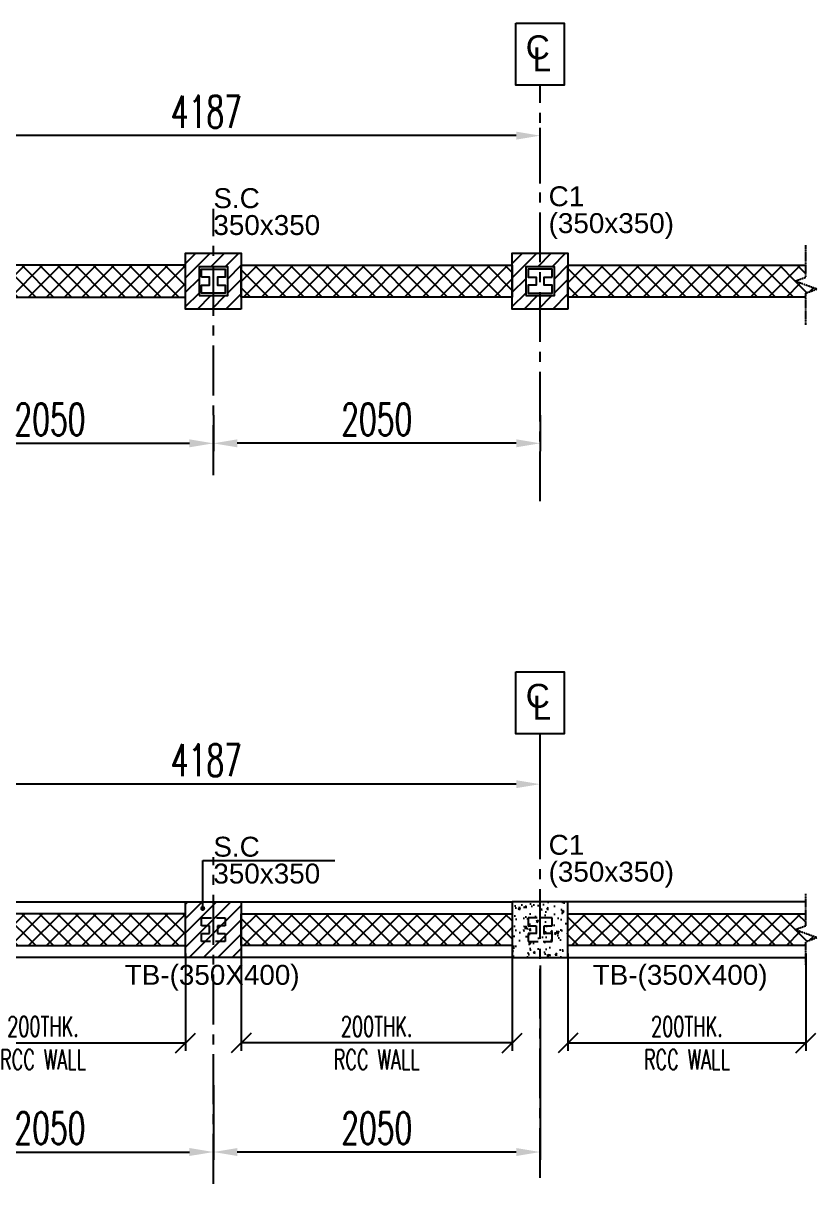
# Model space of a CAD drawing. Header units: millimetres. Extents: x 10240532 to 10287860, y -6299828 to -6258144.
# Drawn here: x 10270555 to 10275533, y -6288514 to -6281232 of the extents above; entities that cross this region are included whole.
import ezdxf
from ezdxf.enums import TextEntityAlignment as Align

# ---------------------------------------------------------------- set-up
doc = ezdxf.new("R2010")
doc.units = ezdxf.units.MM
doc.header["$LTSCALE"] = 5
doc.header["$PDMODE"] = 35
doc.header["$PDSIZE"] = 1250
doc.linetypes.add('CENTER', pattern=[2, 1.25, -0.25, 0.25, -0.25])
doc.linetypes.add('DASHED', pattern=[0.75, 0.5, -0.25])
for name, color, linetype in [('BEAM MKD.', 181, 'Continuous'), ('CENLINE', 8, 'CENTER'), ('CL. MKD.', 2, 'Continuous'), ('col', 1, 'Continuous'), ('COL. MKD.', 91, 'Continuous'), ('COL. SIZE', 43, 'Continuous'), ('DIM', 191, 'Continuous'), ('R.C.C.WALL', 6, 'Continuous'), ('REIN MKD.', 7, 'Continuous'), ('STIRRUP', 253, 'Continuous')]:
    doc.layers.add(name, color=color, linetype=linetype)
doc.layers.add('GRID DIM', color=4, linetype='Continuous', lineweight=20)
doc.styles.add('D50', font='romans.shx', dxfattribs={"width": 0.65, "height": 125})
doc.styles.add('GR DIM', font='romans.shx', dxfattribs={"width": 0.65, "height": 200})
doc.styles.add('RAJU', font='swissel.ttf', dxfattribs={"height": 200})
doc.dimstyles.new('D50', dxfattribs={"dimtxt": 125, "dimasz": 125, "dimexe": 50, "dimexo": 50, "dimgap": 50, "dimtad": 1, "dimdec": 0, "dimdsep": 46, "dimtxsty": 'D50', "dimcen": 0.09, "dimclrd": 2, "dimclre": 2, "dimclrt": 7, "dimadec": 0, "dimazin": 0, "dimtfac": 1, "dimtdec": 0, "dimtmove": 0, "dimatfit": 3, "dimldrblk": 'OBLIQUE', "dimfxl": 1, "dimtolj": 1, "dimtzin": 0, "dimarcsym": 0})

# ---------------------------------------------------------------- blocks, each defined once
blk = doc.blocks.new('*D8704')
at = {"layer": 'DEFPOINTS', "color": 0}
for p in [(10269610, -6286007), (10269610, -6286358), (10273797, -6286358)]:
    blk.add_point(p, dxfattribs=at)
at = {"layer": 'GRID DIM', "color": 2, "linetype": 'Continuous', "lineweight": -2}
for p, q in [((10269610, -6286308), (10269610, -6285957)), ((10273647, -6286007), (10269760, -6286007))]:
    blk.add_line(p, q, dxfattribs=at)
at = {"layer": 'GRID DIM', "color": 2, "lineweight": -2}
blk.add_line((10273797, -6286308), (10273797, -6285957), dxfattribs=at)
at = {"layer": 'GRID DIM', "color": 2}
for points in [[(10269760, -6285982), (10269760, -6286032), (10269610, -6286007)], [(10273647, -6286032), (10273647, -6285982), (10273797, -6286007)]]:
    blk.add_solid(points, dxfattribs=at)
at = {"layer": 'GRID DIM', "color": 7, "lineweight": -2, "insert": (10271703.5, -6285857), "char_height": 200, "attachment_point": 5, "style": 'GR DIM'}
blk.add_mtext('\\A1;4187', dxfattribs=at)
blk = doc.blocks.new('_Oblique')
at = {"color": 0, "linetype": 'ByBlock', "lineweight": -2}
blk.add_line((-0.5, -0.5), (0.5, 0.5), dxfattribs=at)
blk = doc.blocks.new('OBLIQUE')
blk = doc.blocks.new('*D8727')
at = {"layer": 'DEFPOINTS', "color": 0}
for p in [(10273797, -6287094.9), (10271747.5, -6287844.9), (10271747.5, -6288315.1)]:
    blk.add_point(p, dxfattribs=at)
at = {"layer": 'GRID DIM', "color": 2, "lineweight": -2}
blk.add_line((10273797, -6287144.9), (10273797, -6288365.1), dxfattribs=at)
at = {"layer": 'GRID DIM', "color": 2, "linetype": 'Continuous', "lineweight": -2}
for p, q in [((10271747.5, -6287894.9), (10271747.5, -6288365.1)), ((10273647, -6288315.1), (10271897.5, -6288315.1))]:
    blk.add_line(p, q, dxfattribs=at)
at = {"layer": 'GRID DIM', "color": 2}
for points in [[(10271897.5, -6288290.1), (10271897.5, -6288340.1), (10271747.5, -6288315.1)], [(10273647, -6288340.1), (10273647, -6288290.1), (10273797, -6288315.1)]]:
    blk.add_solid(points, dxfattribs=at)
at = {"layer": 'GRID DIM', "color": 7, "lineweight": -2, "insert": (10272772.2, -6288165.1), "char_height": 200, "attachment_point": 5, "style": 'GR DIM'}
blk.add_mtext('\\A1;2050', dxfattribs=at)
blk = doc.blocks.new('*D8728')
at = {"layer": 'col', "color": 2, "linetype": 'Continuous', "lineweight": -2}
for p, q in [((10271922.5, -6287069.9), (10271922.5, -6287680.9)), ((10273622, -6287630.9), (10271922.5, -6287630.9))]:
    blk.add_line(p, q, dxfattribs=at)
at = {"layer": 'col', "color": 2, "lineweight": -2}
blk.add_line((10273622, -6287069.9), (10273622, -6287680.9), dxfattribs=at)
at = {"layer": 'DEFPOINTS', "color": 0}
for p in [(10271922.5, -6287019.9), (10273622, -6287019.9), (10271922.5, -6287630.9)]:
    blk.add_point(p, dxfattribs=at)
at = {"layer": 'col', "color": 2, "linetype": 'ByBlock', "lineweight": -2, "xscale": 125, "yscale": 125, "zscale": 125, "rotation": 180}
blk.add_blockref('_Oblique', (10271922.5, -6287630.9), dxfattribs=at)
at = {"layer": 'col', "color": 2, "linetype": 'ByBlock', "lineweight": -2, "xscale": 125, "yscale": 125, "zscale": 125}
blk.add_blockref('_Oblique', (10273622, -6287630.9), dxfattribs=at)
at = {"layer": 'col', "color": 7, "insert": (10272772, -6287630.9), "char_height": 125, "attachment_point": 5, "style": 'D50'}
blk.add_mtext('\\A1;200THK. \\PRCC WALL', dxfattribs=at)
blk = doc.blocks.new('*D8729')
at = {"layer": 'col', "color": 2, "lineweight": -2}
blk.add_line((10269872.5, -6287069.9), (10269872.5, -6287680.9), dxfattribs=at)
at = {"layer": 'col', "color": 2, "linetype": 'Continuous', "lineweight": -2}
for p, q in [((10271572.5, -6287069.9), (10271572.5, -6287680.9)), ((10269872.5, -6287630.9), (10271572.5, -6287630.9))]:
    blk.add_line(p, q, dxfattribs=at)
at = {"layer": 'DEFPOINTS', "color": 0}
for p in [(10269872.5, -6287019.9), (10271572.5, -6287019.9), (10271572.5, -6287630.9)]:
    blk.add_point(p, dxfattribs=at)
at = {"layer": 'col', "color": 2, "linetype": 'ByBlock', "lineweight": -2, "xscale": 125, "yscale": 125, "zscale": 125, "rotation": 180}
blk.add_blockref('_Oblique', (10269872.5, -6287630.9), dxfattribs=at)
at = {"layer": 'col', "color": 2, "linetype": 'ByBlock', "lineweight": -2, "xscale": 125, "yscale": 125, "zscale": 125}
blk.add_blockref('_Oblique', (10271572.5, -6287630.9), dxfattribs=at)
at = {"layer": 'col', "color": 7, "insert": (10270678.7, -6287630.9), "char_height": 125, "attachment_point": 5, "style": 'D50'}
blk.add_mtext('\\A1;200THK. \\PRCC WALL', dxfattribs=at)
blk = doc.blocks.new('*D8730')
at = {"layer": 'DEFPOINTS', "color": 0}
for p in [(10269697.5, -6286994.9), (10271747.5, -6287844.9), (10271747.5, -6288315.1)]:
    blk.add_point(p, dxfattribs=at)
at = {"layer": 'GRID DIM', "color": 2, "lineweight": -2}
blk.add_line((10269697.5, -6287044.9), (10269697.5, -6288365.1), dxfattribs=at)
at = {"layer": 'GRID DIM', "color": 2, "linetype": 'Continuous', "lineweight": -2}
for p, q in [((10271747.5, -6287894.9), (10271747.5, -6288365.1)), ((10269847.5, -6288315.1), (10271597.5, -6288315.1))]:
    blk.add_line(p, q, dxfattribs=at)
at = {"layer": 'GRID DIM', "color": 2}
for points in [[(10269847.5, -6288290.1), (10269847.5, -6288340.1), (10269697.5, -6288315.1)], [(10271597.5, -6288340.1), (10271597.5, -6288290.1), (10271747.5, -6288315.1)]]:
    blk.add_solid(points, dxfattribs=at)
at = {"layer": 'GRID DIM', "color": 7, "lineweight": -2, "insert": (10270722.5, -6288165.1), "char_height": 200, "attachment_point": 5, "style": 'GR DIM'}
blk.add_mtext('\\A1;2050', dxfattribs=at)
blk = doc.blocks.new('*D8732')
at = {"layer": 'col', "color": 2, "lineweight": -2}
blk.add_line((10273972, -6287069.9), (10273972, -6287680.9), dxfattribs=at)
at = {"layer": 'col', "color": 2, "linetype": 'Continuous', "lineweight": -2}
for p, q in [((10275463.9, -6287069.9), (10275463.9, -6287680.9)), ((10273972, -6287630.9), (10275463.9, -6287630.9))]:
    blk.add_line(p, q, dxfattribs=at)
at = {"layer": 'DEFPOINTS', "color": 0}
for p in [(10273972, -6287019.9), (10275463.9, -6287019.9), (10275463.9, -6287630.9)]:
    blk.add_point(p, dxfattribs=at)
at = {"layer": 'col', "color": 2, "linetype": 'ByBlock', "lineweight": -2, "xscale": 125, "yscale": 125, "zscale": 125, "rotation": 180}
blk.add_blockref('_Oblique', (10273972, -6287630.9), dxfattribs=at)
at = {"layer": 'col', "color": 2, "linetype": 'ByBlock', "lineweight": -2, "xscale": 125, "yscale": 125, "zscale": 125}
blk.add_blockref('_Oblique', (10275463.9, -6287630.9), dxfattribs=at)
at = {"layer": 'col', "color": 7, "insert": (10274717.9, -6287630.9), "char_height": 125, "attachment_point": 5, "style": 'D50'}
blk.add_mtext('\\A1;200THK. \\PRCC WALL', dxfattribs=at)
blk = doc.blocks.new('*D8736')
at = {"layer": 'DEFPOINTS', "color": 0}
for p in [(10269610, -6281937.9), (10269610, -6282288.9), (10273797, -6282288.9)]:
    blk.add_point(p, dxfattribs=at)
at = {"layer": 'GRID DIM', "color": 2, "linetype": 'Continuous', "lineweight": -2}
for p, q in [((10269610, -6282238.9), (10269610, -6281887.9)), ((10273647, -6281937.9), (10269760, -6281937.9))]:
    blk.add_line(p, q, dxfattribs=at)
at = {"layer": 'GRID DIM', "color": 2, "lineweight": -2}
blk.add_line((10273797, -6282238.9), (10273797, -6281887.9), dxfattribs=at)
at = {"layer": 'GRID DIM', "color": 2}
for points in [[(10269760, -6281912.9), (10269760, -6281962.9), (10269610, -6281937.9)], [(10273647, -6281962.9), (10273647, -6281912.9), (10273797, -6281937.9)]]:
    blk.add_solid(points, dxfattribs=at)
at = {"layer": 'GRID DIM', "color": 7, "lineweight": -2, "insert": (10271703.5, -6281787.9), "char_height": 200, "attachment_point": 5, "style": 'GR DIM'}
blk.add_mtext('\\A1;4187', dxfattribs=at)
blk = doc.blocks.new('*D8749')
at = {"layer": 'DEFPOINTS', "color": 0}
for p in [(10271747.5, -6283641.4), (10273797, -6283641.4), (10271747.5, -6283868.3)]:
    blk.add_point(p, dxfattribs=at)
at = {"layer": 'GRID DIM', "color": 2, "linetype": 'Continuous', "lineweight": -2}
for p, q in [((10271747.5, -6283691.4), (10271747.5, -6283918.3)), ((10273647, -6283868.3), (10271897.5, -6283868.3))]:
    blk.add_line(p, q, dxfattribs=at)
at = {"layer": 'GRID DIM', "color": 2, "lineweight": -2}
blk.add_line((10273797, -6283691.4), (10273797, -6283918.3), dxfattribs=at)
at = {"layer": 'GRID DIM', "color": 2}
for points in [[(10271897.5, -6283843.3), (10271897.5, -6283893.3), (10271747.5, -6283868.3)], [(10273647, -6283893.3), (10273647, -6283843.3), (10273797, -6283868.3)]]:
    blk.add_solid(points, dxfattribs=at)
at = {"layer": 'GRID DIM', "color": 7, "lineweight": -2, "insert": (10272772.2, -6283718.3), "char_height": 200, "attachment_point": 5, "style": 'GR DIM'}
blk.add_mtext('\\A1;2050', dxfattribs=at)
blk = doc.blocks.new('*D8750')
at = {"layer": 'DEFPOINTS', "color": 0}
for p in [(10269697.5, -6282925.7), (10271747.5, -6283641.4), (10271747.5, -6283868.3)]:
    blk.add_point(p, dxfattribs=at)
at = {"layer": 'GRID DIM', "color": 2, "lineweight": -2}
blk.add_line((10269697.5, -6282975.7), (10269697.5, -6283918.3), dxfattribs=at)
at = {"layer": 'GRID DIM', "color": 2, "linetype": 'Continuous', "lineweight": -2}
for p, q in [((10271747.5, -6283691.4), (10271747.5, -6283918.3)), ((10269847.5, -6283868.3), (10271597.5, -6283868.3))]:
    blk.add_line(p, q, dxfattribs=at)
at = {"layer": 'GRID DIM', "color": 2}
for points in [[(10269847.5, -6283843.3), (10269847.5, -6283893.3), (10269697.5, -6283868.3)], [(10271597.5, -6283893.3), (10271597.5, -6283843.3), (10271747.5, -6283868.3)]]:
    blk.add_solid(points, dxfattribs=at)
at = {"layer": 'GRID DIM', "color": 7, "lineweight": -2, "insert": (10270722.5, -6283718.3), "char_height": 200, "attachment_point": 5, "style": 'GR DIM'}
blk.add_mtext('\\A1;2050', dxfattribs=at)

msp = doc.modelspace()

# ---------------------------------------------------------------- hatches: boundary and pattern name
at = {"layer": 'R.C.C.WALL'}
h = msp.add_hatch(dxfattribs=at)
h.set_pattern_fill('ANSI37', color=8, scale=25)
h.set_pattern_definition([(45, (270141.475, -269468.59), (-56.12660076, 56.12660076), []), (135, (270141.475, -269468.59), (-56.12660076, -56.12660076), [])])
h.paths.add_polyline_path([(10269872.5, -6282950.7), (10271572.5, -6282950.7), (10271572.5, -6282750.7), (10269872.5, -6282750.7)])
h = msp.add_hatch(dxfattribs=at)
h.set_pattern_fill('ANSI37', color=8, scale=25, angle=180)
h.set_pattern_definition([(45, (270141.975, -269468.59), (-56.12660076, 56.12660076), []), (135, (270141.975, -269468.59), (-56.12660076, -56.12660076), [])])
h.paths.add_polyline_path([(10273622, -6282950.7), (10271922.5, -6282950.7), (10271922.5, -6282750.7), (10273622, -6282750.7)])
h = msp.add_hatch(dxfattribs=at)
h.set_pattern_fill('ANSI37', color=8, scale=25, angle=180)
h.set_pattern_definition([(45, (276465.975, -269468.59), (-56.12660076, 56.12660076), []), (135, (276465.975, -269468.59), (-56.12660076, -56.12660076), [])])
h.paths.add_polyline_path([(10275463.9, -6282950.7), (10273972, -6282950.7), (10273972, -6282750.7), (10275463.9, -6282750.7), (10275463.9, -6282825.7), (10275395.2, -6282850.7), (10275532.6, -6282900.7), (10275463.9, -6282925.7)])
h = msp.add_hatch(dxfattribs=at)
h.set_pattern_fill('ANSI37', color=8, scale=25)
h.set_pattern_definition([(45, (270141.475, -273537.75), (-56.12660076, 56.12660076), []), (135, (270141.475, -273537.75), (-56.12660076, -56.12660076), [])])
h.paths.add_polyline_path([(10269872.5, -6287019.9), (10271572.5, -6287019.9), (10271572.5, -6286819.9), (10269872.5, -6286819.9)])
h = msp.add_hatch(dxfattribs=at)
h.set_pattern_fill('ANSI37', color=8, scale=25, angle=180)
h.set_pattern_definition([(45, (270141.975, -273537.75), (-56.12660076, 56.12660076), []), (135, (270141.975, -273537.75), (-56.12660076, -56.12660076), [])])
h.paths.add_polyline_path([(10273622, -6287019.9), (10271922.5, -6287019.9), (10271922.5, -6286819.9), (10273622, -6286819.9)])
h = msp.add_hatch(dxfattribs=at)
h.set_pattern_fill('ANSI37', color=8, scale=25, angle=180)
h.set_pattern_definition([(45, (276465.975, -273537.75), (-56.12660076, 56.12660076), []), (135, (276465.975, -273537.75), (-56.12660076, -56.12660076), [])])
h.paths.add_polyline_path([(10275463.9, -6287019.9), (10273972, -6287019.9), (10273972, -6286819.9), (10275463.9, -6286819.9), (10275463.9, -6286894.9), (10275395.2, -6286919.9), (10275532.6, -6286969.9), (10275463.9, -6286994.9)])
at = {"layer": 'STIRRUP'}
h = msp.add_hatch(dxfattribs=at)
h.set_pattern_fill('ANSI31', color=9, scale=20)
h.set_pattern_definition([(45, (266033.73, -313751.284), (-44.9012806, 44.9012806), [])])
h.paths.add_polyline_path([(10271922.5, -6282675.7), (10271572.5, -6282675.7), (10271572.5, -6283025.7), (10271922.5, -6283025.7)])
h.paths.add_polyline_path([(10271657.5, -6282940.7), (10271657.5, -6282760.7), (10271837.5, -6282760.7), (10271837.5, -6282940.7)], flags=16)
h = msp.add_hatch(dxfattribs=at)
h.set_pattern_fill('ANSI31', color=9, scale=20)
h.set_pattern_definition([(45, (268083.23, -313751.284), (-44.9012806, 44.9012806), [])])
h.paths.add_polyline_path([(10273972, -6282675.7), (10273622, -6282675.7), (10273622, -6283025.7), (10273972, -6283025.7)])
h.paths.add_polyline_path([(10273707, -6282940.7), (10273707, -6282760.7), (10273887, -6282760.7), (10273887, -6282940.7)], flags=16)
h = msp.add_hatch(dxfattribs=at)
h.set_pattern_fill('ANSI31', color=9, scale=20, angle=180)
h.set_pattern_definition([(45, (259084.2, -318163.68), (-44.9012806, 44.9012806), [])])
h.paths.add_polyline_path([(10271922.5, -6287094.9), (10271572.5, -6287094.9), (10271572.5, -6286744.9), (10271922.5, -6286744.9)])
h = msp.add_hatch(dxfattribs=at)
h.set_pattern_fill('AR-CONC', color=9, scale=0.75)
h.set_pattern_definition([(50, (287037.99, -278705.28), (136.6385017, -11.9543142), [14.2875, -157.1625]), (355, (287037.99, -278705.28), (-26.432566, 143.292634), [11.43, -125.7304381]), (100.4514447, (287049.37, -278706.28), (110.2059353, 131.338314), [12.1425066, -133.5676835]), (46.1842, (287037.99, -278667.18), (203.3092807, -31.531746), [21.43125, -235.74375]), (96.6355576, (287054.93, -278669.8), (178.0531005, 185.5695934), [18.2137674, -200.351706]), (351.1841512, (287037.99, -278667.18), (178.0531005, 185.5695934), [17.1449753, -188.594799]), (21, (287057.04, -278676.71), (113.7107935, -76.6988986), [14.2875, -157.1625]), (326, (287057.04, -278676.7), (46.3515213, 138.1409746), [11.43, -125.73]), (71.451445, (287066.51, -278683.1), (160.0623145, 61.4420767), [12.1425066, -133.5674532]), (37.5, (287037.987, -278705.28), (2.31645244, 63.41627915), [0, -124.206, 0, -127.635, 0, -126.20625]), (7.5, (287037.99, -278705.28), (50.1147469, 75.1354311), [0, -72.771, 0, -121.3485, 0, -48.10125]), (327.5, (286995.505, -278705.28), (101.69294638, -4.296558), [0, -47.625, 0, -148.59, 0, -197.1675]), (317.5, (286976.455, -278705.28), (111.09688604, 19.0698683), [0, -61.9125, 0, -98.679, 0, -140.0175])])
h.paths.add_polyline_path([(10273622, -6287094.9), (10273972, -6287094.9), (10273972, -6286744.9), (10273622, -6286744.9)])

# ---------------------------------------------------------------- linework, layer by layer
at = {"layer": 'CENLINE', "lineweight": -2, "ltscale": 50}
for p, q in [((10273797, -6284232.2), (10273797, -6281621.4)), ((10271747.5, -6284067.6), (10271747.5, -6282396.4)), ((10273797, -6288477.6), (10273797, -6285690.5)), ((10271747.5, -6288514.4), (10271747.5, -6286465.6))]:
    msp.add_line(p, q, dxfattribs=at)
at = {"layer": 'CL. MKD.'}
for points in [[(10273645.2, -6281232.4), (10273948.7, -6281232.4), (10273948.7, -6281621.4), (10273645.2, -6281621.4)], [(10273645.2, -6285301.5), (10273948.7, -6285301.5), (10273948.7, -6285690.5), (10273645.2, -6285690.5)]]:
    msp.add_lwpolyline(points, close=True, dxfattribs=at)
at = {"layer": 'col'}
msp.add_line((10271922.5, -6283025.7), (10271572.5, -6283025.7), dxfattribs=at)
at = {"layer": 'col', "elevation": 0}
for points in [[(10271922.5, -6283025.7), (10271572.5, -6283025.7), (10271572.5, -6282675.7), (10271922.5, -6282675.7)], [(10271657.5, -6282940.7), (10271837.5, -6282940.7), (10271837.5, -6282760.7), (10271657.5, -6282760.7)], [(10271922.5, -6287094.9), (10271572.5, -6287094.9), (10271572.5, -6286744.9), (10271922.5, -6286744.9)]]:
    msp.add_lwpolyline(points, close=True, dxfattribs=at)
at = {"layer": 'col'}
for points in [[(10273972, -6283025.7), (10273622, -6283025.7), (10273622, -6282675.7), (10273972, -6282675.7)], [(10273707, -6282940.7), (10273887, -6282940.7), (10273887, -6282760.7), (10273707, -6282760.7)], [(10273622, -6287094.9), (10273972, -6287094.9), (10273972, -6286744.9), (10273622, -6286744.9)]]:
    msp.add_lwpolyline(points, close=True, dxfattribs=at)
at = {"layer": 'col', "color": 4, "linetype": 'Continuous', "ltscale": 25, "elevation": 0}
msp.add_lwpolyline([(10271672.5, -6282825.7), (10271672.5, -6282775.7), (10271822.5, -6282775.7), (10271822.5, -6282825.7), (10271772.5, -6282825.7), (10271772.5, -6282875.7), (10271822.5, -6282875.7), (10271822.5, -6282925.7), (10271672.5, -6282925.7), (10271672.5, -6282875.7), (10271722.5, -6282875.7), (10271722.5, -6282825.7), (10271672.5, -6282825.7)], dxfattribs=at)
at = {"layer": 'col', "color": 4, "linetype": 'Continuous', "ltscale": 25}
msp.add_lwpolyline([(10273872, -6282825.7), (10273872, -6282775.7), (10273722, -6282775.7), (10273722, -6282825.7), (10273772, -6282825.7), (10273772, -6282875.7), (10273722, -6282875.7), (10273722, -6282925.7), (10273872, -6282925.7), (10273872, -6282875.7), (10273822, -6282875.7), (10273822, -6282825.7), (10273872, -6282825.7)], dxfattribs=at)
at = {"layer": 'col', "color": 4, "linetype": 'DASHED', "ltscale": 25, "elevation": 0}
msp.add_lwpolyline([(10271672.5, -6286894.9), (10271672.5, -6286844.9), (10271822.5, -6286844.9), (10271822.5, -6286894.9), (10271772.5, -6286894.9), (10271772.5, -6286944.9), (10271822.5, -6286944.9), (10271822.5, -6286994.9), (10271672.5, -6286994.9), (10271672.5, -6286944.9), (10271722.5, -6286944.9), (10271722.5, -6286894.9), (10271672.5, -6286894.9)], dxfattribs=at)
at = {"layer": 'col', "color": 4, "linetype": 'DASHED', "ltscale": 25}
msp.add_lwpolyline([(10273872, -6286894.9), (10273872, -6286844.9), (10273722, -6286844.9), (10273722, -6286894.9), (10273772, -6286894.9), (10273772, -6286944.9), (10273722, -6286944.9), (10273722, -6286994.9), (10273872, -6286994.9), (10273872, -6286944.9), (10273822, -6286944.9), (10273822, -6286894.9), (10273872, -6286894.9)], dxfattribs=at)
at = {"layer": 'DIM', "color": 8, "linetype": 'DASHED', "ltscale": 0.32}
for points in [[(10275463.9, -6283125.7), (10275463.9, -6282925.7), (10275532.6, -6282900.7), (10275395.2, -6282850.7), (10275463.9, -6282825.7), (10275463.9, -6282625.7)], [(10275463.9, -6287144.9), (10275463.9, -6286994.9), (10275532.6, -6286969.9), (10275395.2, -6286919.9), (10275463.9, -6286894.9), (10275463.9, -6286694.9)]]:
    msp.add_lwpolyline(points, dxfattribs=at)
at = {"layer": 'R.C.C.WALL', "color": 6, "elevation": 0}
for points in [[(10269872.5, -6282750.7), (10269872.5, -6282950.7), (10271572.5, -6282950.7), (10271572.5, -6282750.7)], [(10273622, -6282750.7), (10273622, -6282950.7), (10271922.5, -6282950.7), (10271922.5, -6282750.7)], [(10269872.5, -6286819.9), (10269872.5, -6287019.9), (10271572.5, -6287019.9), (10271572.5, -6286819.9)], [(10273622, -6286819.9), (10273622, -6287019.9), (10271922.5, -6287019.9), (10271922.5, -6286819.9)]]:
    msp.add_lwpolyline(points, close=True, dxfattribs=at)
at = {"layer": 'R.C.C.WALL', "color": 6}
for points in [[(10275463.9, -6282950.7), (10273972, -6282950.7), (10273972, -6282750.7), (10275463.9, -6282750.7)], [(10275463.9, -6287019.9), (10273972, -6287019.9), (10273972, -6286819.9), (10275463.9, -6286819.9)]]:
    msp.add_lwpolyline(points, dxfattribs=at)
at = {"layer": 'REIN MKD.', "color": 3, "elevation": 0}
for points in [[(10269872.5, -6286744.9), (10273622, -6286744.9), (10273622, -6286744.9)], [(10273622, -6287094.9), (10269872.5, -6287094.9)]]:
    msp.add_lwpolyline(points, dxfattribs=at)
at = {"layer": 'REIN MKD.', "color": 3}
for points in [[(10275463.9, -6286744.9), (10273972, -6286744.9), (10273972, -6286744.9)], [(10273972, -6287094.9), (10275463.9, -6287094.9)]]:
    msp.add_lwpolyline(points, dxfattribs=at)

# ---------------------------------------------------------------- texts
at = {"layer": 'BEAM MKD.', "color": 7, "lineweight": -2, "style": 'RAJU'}
for p in [(10271740.1, -6287265.9), (10274675.4, -6287265.9)]:
    msp.add_text('TB-(350X400)', height=125, dxfattribs=at).set_placement(p, align=Align.CENTER)
at = {"layer": 'CL. MKD.', "color": 7, "style": 'RAJU'}
for s, p in [('C', (10273706.8, -6281458.4)), ('L', (10273749.8, -6281533.4)), ('C', (10273706.8, -6285527.6)), ('L', (10273749.8, -6285602.6))]:
    msp.add_text(s, height=150, dxfattribs=at).set_placement(p)
at = {"layer": 'COL. MKD.', "style": 'RAJU'}
for s, p in [('S.C', (10271747.6, -6282392.7)), ('C1', (10273850.6, -6282380.8)), ('S.C', (10271747.6, -6286461.9)), ('C1', (10273850.6, -6286450))]:
    msp.add_text(s, height=125, dxfattribs=at).set_placement(p)
at = {"layer": 'COL. SIZE', "style": 'RAJU'}
for s, p in [('350x350', (10271747.6, -6282561.2)), ('(350x350)', (10273850.6, -6282549.3)), ('(350x350)', (10273850.6, -6286618.5)), ('350x350', (10271747.6, -6286630.4))]:
    msp.add_text(s, height=125, dxfattribs=at).set_placement(p)

# ---------------------------------------------------------------- dimensions: what is measured, and where the dimension line sits
at = {"layer": 'col', "color": 3}
for base, p1, p2, picture, middle in [((10271572.5, -6287630.9), (10269872.5, -6287019.9), (10271572.5, -6287019.9), '*D8729', (10270678.7, -6287630.9)), ((10275463.9, -6287630.9), (10273972, -6287019.9), (10275463.9, -6287019.9), '*D8732', (10274717.9, -6287630.9))]:
    dim = msp.add_linear_dim(base=base, p1=p1, p2=p2, text='200THK. \\XRCC WALL', dimstyle='D50', override={"dimtxsty": 'D50', "dimldrblk": 'OBLIQUE'}, dxfattribs=at)
    dim.commit()
    dim.dimension.update_dxf_attribs({"geometry": picture, "text_midpoint": middle, "dimtype": 160})
dim = msp.add_linear_dim(base=(10271922.5, -6287630.9), p1=(10273622, -6287019.9), p2=(10271922.5, -6287019.9), angle=180, text='200THK. \\XRCC WALL', dimstyle='D50', override={"dimtxsty": 'D50', "dimldrblk": 'OBLIQUE'}, dxfattribs=at)
dim.commit()
dim.dimension.update_dxf_attribs({"geometry": '*D8728', "text_midpoint": (10272772, -6287630.9), "dimtype": 160})
at = {"layer": 'GRID DIM', "lineweight": -2}
for base, p1, p2, override, picture, middle in [((10269610, -6281937.9), (10273797, -6282288.9), (10269610, -6282288.9), {"dimasz": 150, "dimtxsty": 'GR DIM', "dimsah": 1, "dimtmove": 1}, '*D8736', (10271703.5, -6281787.9)), ((10271747.5, -6283868.3), (10269697.5, -6282925.7), (10271747.5, -6283641.4), {"dimasz": 150, "dimtxsty": 'GR DIM', "dimsah": 1, "dimtmove": 1, "dimldrblk": 'OBLIQUE'}, '*D8750', (10270722.5, -6283718.3)), ((10271747.4510963, -6283868.3328477), (10273796.9510963, -6283641.3634391), (10271747.4510963, -6283641.3634391), {"dimasz": 150, "dimtxsty": 'GR DIM', "dimsah": 1, "dimtmove": 1, "dimldrblk": 'OBLIQUE'}, '*D8749', (10272772.2010963, -6283718.3328477)), ((10269610, -6286007), (10273797, -6286358), (10269610, -6286358), {"dimasz": 150, "dimtxsty": 'GR DIM', "dimsah": 1, "dimtmove": 1}, '*D8704', (10271703.5, -6285857)), ((10271747.5, -6288315.1), (10269697.5, -6286994.9), (10271747.5, -6287844.9), {"dimasz": 150, "dimtxsty": 'GR DIM', "dimsah": 1, "dimtmove": 1, "dimldrblk": 'OBLIQUE'}, '*D8730', (10270722.5, -6288165.1)), ((10271747.4510963, -6288315.1000661), (10273796.9510963, -6287094.8691988), (10271747.4510963, -6287844.8691988), {"dimasz": 150, "dimtxsty": 'GR DIM', "dimsah": 1, "dimtmove": 1, "dimldrblk": 'OBLIQUE'}, '*D8727', (10272772.2010963, -6288165.1000661))]:
    dim = msp.add_linear_dim(base=base, p1=p1, p2=p2, angle=180, dimstyle='D50', override=override, dxfattribs=at)
    dim.commit()
    dim.dimension.update_dxf_attribs({"geometry": picture, "text_midpoint": middle})

# ---------------------------------------------------------------- leaders
at = {"layer": 'DIM'}
msp.add_leader([(10271680.6, -6286786.5), (10271680.6, -6286485.7), (10272510.2, -6286485.7)], dimstyle='D50', override={"dimscale": 1, "dimtxt": 125, "dimasz": 125, "dimgap": 50, "dimtad": 0, "dimtxsty": 'D50', "dimclrd": 2, "dimldrblk": 'DotSmall', "dimlwd": -2}, dxfattribs=at)

doc.saveas('drawing.dxf')
